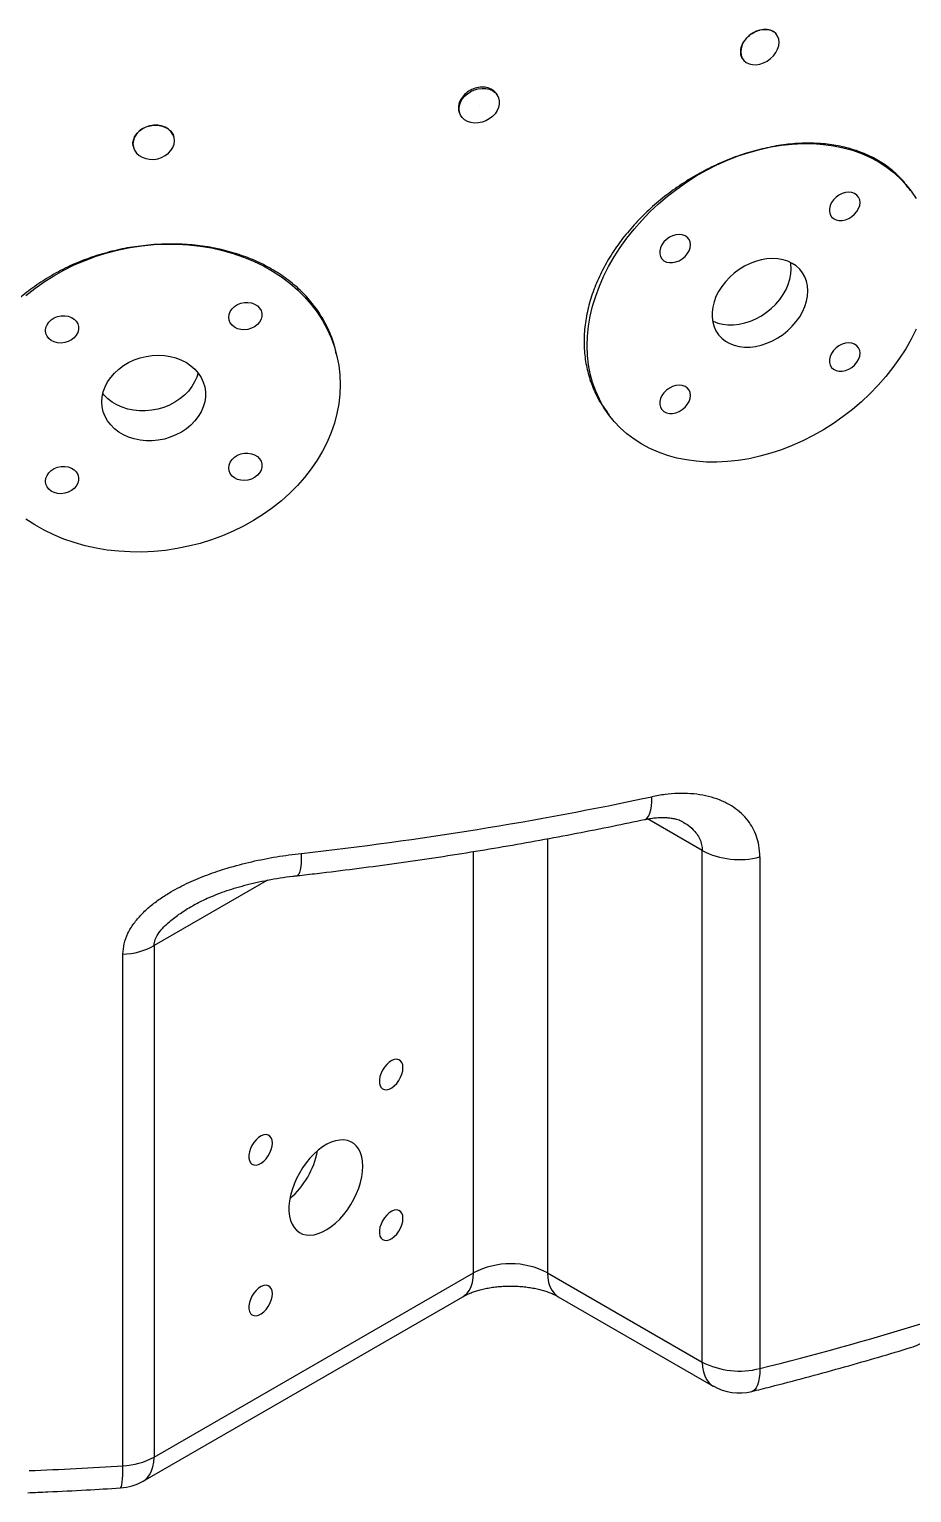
# Model space of a CAD drawing. Header units: millimetres. Extents: x 0 to 594, y 0 to 420.
# Drawn here: x 518.08 to 532.16, y 252.7 to 276.06 of the extents above; entities that cross this region are included whole.
import ezdxf

# ---------------------------------------------------------------- set-up
doc = ezdxf.new("R2010")
doc.units = ezdxf.units.MM

msp = doc.modelspace()

# ---------------------------------------------------------------- linework, layer by layer
at = {"color": 7, "linetype": 'Continuous', "lineweight": 25}
for p, q in [((530.0042, 275.9755), (530.0037, 275.9761)), ((529.4696, 275.5771), (529.4701, 275.5765)), ((525.558, 274.9876), (525.5485, 275.0068)), ((524.9488, 274.7156), (524.958, 274.6963)), ((520.3916, 274.3265), (520.3914, 274.3274)), ((519.7398, 274.1861), (519.74, 274.1853)), ((532.1406, 273.4887), (532.1025, 273.5397)), ((522.9977, 270.8088), (522.9825, 270.879)), ((527.2956, 269.9489), (527.3336, 269.8979)), ((528.8179, 254.7836), (528.8179, 262.949)), ((529.7371, 262.8474), (529.7371, 254.682)), ((520.0716, 261.4318), (520.0716, 253.2664)), ((519.5744, 253.1284), (519.5744, 261.2938)), ((520.0716, 253.2664), (525.1696, 256.2094)), ((526.3481, 256.2094), (528.8179, 254.7836)), ((519.899, 252.8849), (524.997, 255.8278)), ((526.5207, 255.8278), (528.9905, 254.4021))]:
    msp.add_line(p, q, dxfattribs=at)
at = {"color": 8, "linetype": 'Continuous', "lineweight": 25}
for p, q in [((528.8179, 262.949), (527.9429, 263.4541)), ((526.3481, 263.1382), (526.3481, 256.2094)), ((525.1696, 256.2094), (525.1696, 262.9344)), ((521.8836, 262.4778), (520.0716, 261.4318))]:
    msp.add_line(p, q, dxfattribs=at)
at = {"color": 7, "linetype": 'Continuous', "lineweight": 25, "flags": 128}
for points in [[(529.7371, 276.0482), (529.6774, 276.0281), (529.62, 275.9983), (529.5671, 275.96), (529.5207, 275.9146), (529.4826, 275.8639), (529.4543, 275.8098), (529.4369, 275.7544), (529.431, 275.6998), (529.4369, 275.6482), (529.4543, 275.6015), (529.4826, 275.5614), (529.5207, 275.5297), (529.5671, 275.5074), (529.62, 275.4954), (529.6774, 275.4942), (529.7371, 275.5038)], [(529.7371, 275.5038), (529.7968, 275.5239), (529.8542, 275.5537), (529.9072, 275.592), (529.9535, 275.6374), (529.9916, 275.6882), (530.0199, 275.7422), (530.0373, 275.7976), (530.0432, 275.8522), (530.0373, 275.9038), (530.0199, 275.9506), (529.9916, 275.9906), (529.9535, 276.0224), (529.9072, 276.0447), (529.8542, 276.0566), (529.7968, 276.0578), (529.7371, 276.0482)], [(524.9375, 274.7886), (524.9433, 274.841), (524.9605, 274.8935), (524.9885, 274.944), (525.0263, 274.9908), (525.0724, 275.0322), (525.1253, 275.0666), (525.1829, 275.0929), (525.2434, 275.1101), (525.3044, 275.1175), (525.3637, 275.1149), (525.4192, 275.1023), (525.4689, 275.0804), (525.5111, 275.0497), (525.5441, 275.0115), (525.5668, 274.9671), (525.5783, 274.9181), (525.5783, 274.8664), (525.5668, 274.8137), (525.5441, 274.7619), (525.5111, 274.713), (525.4689, 274.6688), (525.4192, 274.6307), (525.3637, 274.6002), (525.3044, 274.5784), (525.2434, 274.5661), (525.1829, 274.5636), (525.1253, 274.5712), (525.0724, 274.5886), (525.0263, 274.615), (524.9885, 274.6496), (524.9605, 274.6911), (524.9433, 274.738), (524.9375, 274.7886)], [(520.0658, 274.5281), (520.0013, 274.5182), (519.9392, 274.4982), (519.882, 274.4689), (519.8319, 274.4315), (519.7908, 274.3872), (519.7602, 274.338), (519.7414, 274.2856), (519.735, 274.232), (519.7414, 274.1794), (519.7602, 274.1297), (519.7908, 274.0848), (519.8319, 274.0465), (519.882, 274.0163), (519.9392, 273.9953), (520.0013, 273.9843), (520.0658, 273.9837)], [(520.0658, 273.9837), (520.1303, 273.9936), (520.1924, 274.0136), (520.2496, 274.0429), (520.2997, 274.0803), (520.3408, 274.1246), (520.3714, 274.1738), (520.3902, 274.2262), (520.3965, 274.2798), (520.3902, 274.3324), (520.3714, 274.3821), (520.3408, 274.427), (520.2997, 274.4653), (520.2496, 274.4955), (520.1924, 274.5165), (520.1303, 274.5275), (520.0658, 274.5281)], [(529.7371, 269.2437), (529.5641, 269.2055), (529.3918, 269.177), (529.2209, 269.1586), (529.052, 269.1501), (528.8858, 269.1517), (528.723, 269.1632), (528.5642, 269.1848), (528.41, 269.2163), (528.261, 269.2576), (528.1179, 269.3084), (527.9811, 269.3687), (527.8513, 269.4382), (527.729, 269.5165), (527.6145, 269.6034), (527.5084, 269.6986), (527.4112, 269.8017), (527.3231, 269.9122), (527.2445, 270.0298), (527.1758, 270.1539), (527.1172, 270.2841), (527.0689, 270.4199), (527.0311, 270.5607), (527.0041, 270.7059), (526.9878, 270.8551), (526.9823, 271.0075), (526.9878, 271.1627), (527.0041, 271.3199), (527.0311, 271.4787), (527.0689, 271.6383), (527.1172, 271.7981), (527.1758, 271.9574), (527.2445, 272.1158), (527.3231, 272.2725), (527.4112, 272.4268), (527.5084, 272.5783), (527.6145, 272.7263), (527.729, 272.8703), (527.8513, 273.0095), (527.9811, 273.1436), (528.1179, 273.272), (528.261, 273.3941), (528.41, 273.5095), (528.5642, 273.6178), (528.723, 273.7185), (528.8858, 273.8111), (529.052, 273.8954), (529.2209, 273.971), (529.3918, 274.0377), (529.5641, 274.095), (529.7371, 274.1429)], [(529.7371, 274.1429), (529.9101, 274.1812), (530.0824, 274.2096), (530.2533, 274.228), (530.4222, 274.2365), (530.5884, 274.235), (530.7512, 274.2234), (530.91, 274.2018), (531.0642, 274.1703), (531.2132, 274.1291), (531.3563, 274.0782), (531.4931, 274.0179), (531.6229, 273.9485), (531.7452, 273.8701), (531.8597, 273.7832), (531.9658, 273.688), (532.063, 273.5849), (532.1511, 273.4744), (532.2297, 273.3568)], [(531.3347, 273.2939), (531.329, 273.3393), (531.3121, 273.3797), (531.2848, 273.4132), (531.2484, 273.4384), (531.2045, 273.4539), (531.1553, 273.4591), (531.1031, 273.4537), (531.0502, 273.438), (530.9992, 273.4127), (530.9524, 273.379), (530.9121, 273.3384), (530.88, 273.293), (530.8578, 273.2447), (530.8464, 273.1959), (530.8464, 273.1488), (530.8578, 273.1056), (530.88, 273.0684), (530.9121, 273.0389), (530.9524, 273.0185), (530.9992, 273.0081), (531.0502, 273.0082), (531.1031, 273.0188), (531.1553, 273.0394), (531.2045, 273.0691), (531.2484, 273.1064), (531.2848, 273.1497), (531.3121, 273.1968), (531.329, 273.2457), (531.3347, 273.2939)], [(528.6293, 272.6204), (528.6235, 272.6658), (528.6066, 272.7062), (528.5793, 272.7397), (528.5429, 272.7648), (528.4991, 272.7804), (528.4499, 272.7855), (528.3976, 272.7802), (528.3448, 272.7644), (528.2937, 272.7391), (528.247, 272.7054), (528.2066, 272.6649), (528.1746, 272.6195), (528.1523, 272.5712), (528.1409, 272.5224), (528.1409, 272.4753), (528.1523, 272.4321), (528.1746, 272.3949), (528.2066, 272.3654), (528.247, 272.345), (528.2937, 272.3346), (528.3448, 272.3347), (528.3976, 272.3453), (528.4499, 272.3659), (528.4991, 272.3956), (528.5429, 272.4329), (528.5793, 272.4762), (528.6066, 272.5233), (528.6235, 272.5722), (528.6293, 272.6204)], [(518.0281, 271.8117), (518.1683, 271.9236), (518.3161, 272.0286), (518.4708, 272.1262), (518.6317, 272.2162), (518.7983, 272.2981), (518.97, 272.3716), (519.1459, 272.4365), (519.3255, 272.4924), (519.508, 272.5391), (519.6927, 272.5765), (519.8789, 272.6045), (520.0658, 272.6228)], [(520.0658, 272.6228), (520.2527, 272.6315), (520.4389, 272.6305), (520.6236, 272.6197), (520.8061, 272.5994), (520.9857, 272.5694), (521.1616, 272.53), (521.3332, 272.4813), (521.4999, 272.4234), (521.6608, 272.3567), (521.8155, 272.2814), (521.9633, 272.1978), (522.1035, 272.1061), (522.2358, 272.0069), (522.3594, 271.9004), (522.4741, 271.7871), (522.5792, 271.6674), (522.6744, 271.5418), (522.7593, 271.4108), (522.8335, 271.2749), (522.8969, 271.1347), (522.9491, 270.9907), (522.9898, 270.8435), (523.0191, 270.6936), (523.0367, 270.5417), (523.0426, 270.3883), (523.0367, 270.234), (523.0191, 270.0796), (522.9898, 269.9255), (522.9491, 269.7723), (522.8969, 269.6208), (522.8335, 269.4714), (522.7593, 269.3248), (522.6744, 269.1816), (522.5792, 269.0422), (522.4741, 268.9073), (522.3594, 268.7775), (522.2358, 268.6531), (522.1035, 268.5347), (521.9633, 268.4228), (521.8155, 268.3178), (521.6608, 268.2202), (521.4999, 268.1302), (521.3332, 268.0483), (521.1616, 267.9748), (520.9857, 267.9099), (520.8061, 267.854), (520.6236, 267.8073), (520.4389, 267.7698), (520.2527, 267.7419), (520.0658, 267.7236)], [(530.5023, 271.8838), (530.497, 271.9629), (530.4809, 272.0383), (530.4544, 272.1088), (530.4179, 272.1735), (530.3718, 272.2314), (530.3168, 272.2818), (530.2536, 272.3239), (530.1832, 272.3572), (530.1065, 272.3812), (530.0247, 272.3955), (529.9388, 272.3999), (529.8501, 272.3944), (529.7598, 272.3791), (529.6692, 272.3542), (529.5795, 272.3199), (529.492, 272.2769), (529.408, 272.2257), (529.3286, 272.167), (529.255, 272.1017), (529.1881, 272.0306), (529.1289, 271.9548), (529.0782, 271.8753), (529.0368, 271.7933), (529.0053, 271.7098), (528.984, 271.6262), (528.9732, 271.5435), (528.9732, 271.4628), (528.984, 271.3854), (529.0053, 271.3124), (529.0368, 271.2447), (529.0782, 271.1832), (529.1289, 271.129), (529.1881, 271.0827), (529.255, 271.0449), (529.3286, 271.0162), (529.408, 270.9971), (529.492, 270.9877), (529.5795, 270.9882), (529.6692, 270.9986), (529.7598, 271.0188), (529.8501, 271.0484), (529.9388, 271.0871), (530.0247, 271.1343), (530.1065, 271.1894), (530.1832, 271.2515), (530.2536, 271.3198), (530.3168, 271.3934), (530.3718, 271.4712), (530.4179, 271.5521), (530.4544, 271.6349), (530.4809, 271.7186), (530.497, 271.802), (530.5023, 271.8838)], [(528.9805, 271.4034), (528.991, 271.3983), (529.0646, 271.3696), (529.144, 271.3505), (529.228, 271.3411), (529.3155, 271.3416), (529.4052, 271.352), (529.4958, 271.3722), (529.5861, 271.4018), (529.6748, 271.4405), (529.7607, 271.4877), (529.8426, 271.5428), (529.9192, 271.6049), (529.9896, 271.6732), (530.0528, 271.7468), (530.1078, 271.8246), (530.1539, 271.9055), (530.1904, 271.9883), (530.2169, 272.072), (530.233, 272.1554), (530.2383, 272.2372)], [(530.2383, 272.2372), (530.233, 272.3163), (530.2298, 272.3366)], [(518.3395, 271.2513), (518.3456, 271.2986), (518.3639, 271.3445), (518.3934, 271.387), (518.4328, 271.424), (518.4801, 271.4539), (518.5333, 271.4752), (518.5897, 271.4869), (518.6469, 271.4884), (518.702, 271.4798), (518.7526, 271.4614), (518.7962, 271.4341), (518.8308, 271.3991), (518.8548, 271.3581), (518.8671, 271.313), (518.8671, 271.2659), (518.8548, 271.2191), (518.8308, 271.1746), (518.7962, 271.1346), (518.7526, 271.101), (518.702, 271.0753), (518.6469, 271.0587), (518.5897, 271.052), (518.5333, 271.0555), (518.4801, 271.0691), (518.4328, 271.0921), (518.3934, 271.1235), (518.3639, 271.1617), (518.3456, 271.205), (518.3395, 271.2513)], [(521.2629, 271.4626), (521.2691, 271.5098), (521.2874, 271.5558), (521.3169, 271.5982), (521.3562, 271.6353), (521.4036, 271.6651), (521.4567, 271.6864), (521.5132, 271.6981), (521.5703, 271.6997), (521.6255, 271.691), (521.676, 271.6726), (521.7196, 271.6453), (521.7543, 271.6103), (521.7783, 271.5693), (521.7906, 271.5242), (521.7906, 271.4772), (521.7783, 271.4303), (521.7543, 271.3858), (521.7196, 271.3458), (521.676, 271.3122), (521.6255, 271.2865), (521.5703, 271.2699), (521.5132, 271.2632), (521.4567, 271.2668), (521.4036, 271.2804), (521.3562, 271.3034), (521.3169, 271.3347), (521.2874, 271.3729), (521.2691, 271.4162), (521.2629, 271.4626)], [(532.2297, 271.2708), (532.1511, 271.1142), (532.063, 270.9598), (531.9658, 270.8083), (531.8597, 270.6603), (531.7452, 270.5163), (531.6229, 270.3771), (531.4931, 270.243), (531.3563, 270.1146), (531.2132, 269.9925), (531.0642, 269.8771), (530.91, 269.7688), (530.7512, 269.6682), (530.5884, 269.5755), (530.4222, 269.4912), (530.2533, 269.4156), (530.0824, 269.349), (529.9101, 269.2916), (529.7371, 269.2437)], [(531.3347, 270.8881), (531.329, 270.9335), (531.3121, 270.9739), (531.2848, 271.0075), (531.2484, 271.0326), (531.2045, 271.0481), (531.1553, 271.0533), (531.1031, 271.0479), (531.0502, 271.0322), (530.9992, 271.0069), (530.9524, 270.9732), (530.9121, 270.9327), (530.88, 270.8872), (530.8578, 270.8389), (530.8464, 270.7901), (530.8464, 270.743), (530.8578, 270.6999), (530.88, 270.6627), (530.9121, 270.6332), (530.9524, 270.6127), (530.9992, 270.6023), (531.0502, 270.6024), (531.1031, 270.6131), (531.1553, 270.6337), (531.2045, 270.6634), (531.2484, 270.7007), (531.2848, 270.7439), (531.3121, 270.7911), (531.329, 270.8399), (531.3347, 270.8881)], [(519.2389, 270.1135), (519.2447, 270.1944), (519.262, 270.275), (519.2907, 270.3541), (519.3302, 270.4308), (519.38, 270.5038), (519.4394, 270.5722), (519.5077, 270.6349), (519.5837, 270.6912), (519.6666, 270.7402), (519.755, 270.7813), (519.8478, 270.8138), (519.9437, 270.8374), (520.0413, 270.8516), (520.1392, 270.8563), (520.2361, 270.8514), (520.3306, 270.8369), (520.4214, 270.8132), (520.5072, 270.7805), (520.5868, 270.7392), (520.6591, 270.69), (520.723, 270.6336), (520.7778, 270.5707), (520.8225, 270.5022), (520.8566, 270.4291), (520.8796, 270.3524), (520.8912, 270.2731), (520.8912, 270.1925), (520.8796, 270.1116), (520.8566, 270.0316), (520.8225, 269.9536), (520.7778, 269.8786), (520.723, 269.8078), (520.6591, 269.7421), (520.5868, 269.6825), (520.5072, 269.6297), (520.4214, 269.5846), (520.3306, 269.5477), (520.2361, 269.5196), (520.1392, 269.5007), (520.0413, 269.4913), (519.9437, 269.4914), (519.8478, 269.5011), (519.755, 269.5202), (519.6666, 269.5485), (519.5837, 269.5855), (519.5077, 269.6308), (519.4394, 269.6837), (519.38, 269.7435), (519.3302, 269.8093), (519.2907, 269.8803), (519.262, 269.9553), (519.2447, 270.0334), (519.2389, 270.1135)], [(520.7733, 270.5765), (520.7531, 270.509), (520.719, 270.4309), (520.6743, 270.356), (520.6196, 270.2851), (520.5556, 270.2194), (520.4833, 270.1598), (520.4037, 270.1071), (520.3179, 270.0619), (520.2271, 270.0251), (520.1326, 269.997), (520.0357, 269.9781), (519.9378, 269.9686), (519.8402, 269.9687), (519.7443, 269.9784), (519.6515, 269.9975), (519.5631, 270.0258), (519.4802, 270.0629), (519.4042, 270.1082), (519.3359, 270.1611), (519.2765, 270.2209), (519.2548, 270.2473)], [(528.6293, 270.2146), (528.6235, 270.26), (528.6066, 270.3004), (528.5793, 270.334), (528.5429, 270.3591), (528.4991, 270.3746), (528.4499, 270.3798), (528.3976, 270.3744), (528.3448, 270.3587), (528.2937, 270.3334), (528.247, 270.2997), (528.2066, 270.2592), (528.1746, 270.2137), (528.1523, 270.1654), (528.1409, 270.1166), (528.1409, 270.0695), (528.1523, 270.0264), (528.1746, 269.9892), (528.2066, 269.9597), (528.247, 269.9392), (528.2937, 269.9288), (528.3448, 269.9289), (528.3976, 269.9395), (528.4499, 269.9602), (528.4991, 269.9898), (528.5429, 270.0272), (528.5793, 270.0704), (528.6066, 270.1176), (528.6235, 270.1664), (528.6293, 270.2146)], [(521.2629, 269.0568), (521.2691, 269.1041), (521.2874, 269.15), (521.3169, 269.1925), (521.3562, 269.2295), (521.4036, 269.2594), (521.4567, 269.2806), (521.5132, 269.2923), (521.5703, 269.2939), (521.6255, 269.2853), (521.676, 269.2669), (521.7196, 269.2396), (521.7543, 269.2046), (521.7783, 269.1636), (521.7906, 269.1185), (521.7906, 269.0714), (521.7783, 269.0245), (521.7543, 268.9801), (521.7196, 268.9401), (521.676, 268.9064), (521.6255, 268.8807), (521.5703, 268.8642), (521.5132, 268.8575), (521.4567, 268.861), (521.4036, 268.8746), (521.3562, 268.8976), (521.3169, 268.9289), (521.2874, 268.9672), (521.2691, 269.0105), (521.2629, 269.0568)], [(518.3395, 268.8456), (518.3456, 268.8928), (518.3639, 268.9388), (518.3934, 268.9813), (518.4328, 269.0183), (518.4801, 269.0481), (518.5333, 269.0694), (518.5897, 269.0811), (518.6469, 269.0827), (518.702, 269.0741), (518.7526, 269.0557), (518.7962, 269.0283), (518.8308, 268.9933), (518.8548, 268.9524), (518.8671, 268.9073), (518.8671, 268.8602), (518.8548, 268.8133), (518.8308, 268.7688), (518.7962, 268.7288), (518.7526, 268.6952), (518.702, 268.6695), (518.6469, 268.6529), (518.5897, 268.6462), (518.5333, 268.6498), (518.4801, 268.6634), (518.4328, 268.6864), (518.3934, 268.7177), (518.3639, 268.7559), (518.3456, 268.7992), (518.3395, 268.8456)], [(520.0658, 267.7236), (519.8789, 267.7149), (519.6927, 267.7159), (519.508, 267.7267), (519.3255, 267.747), (519.1459, 267.777), (518.97, 267.8164), (518.7983, 267.8651), (518.6317, 267.923), (518.4708, 267.9897), (518.3161, 268.065), (518.1683, 268.1486), (518.0281, 268.2403)], [(524.0428, 259.4836), (524.0384, 259.5278), (524.0254, 259.5649), (524.0044, 259.5932), (523.9763, 259.6111), (523.9426, 259.6181), (523.9047, 259.6136), (523.8644, 259.598), (523.8237, 259.572), (523.7844, 259.5367), (523.7484, 259.4939), (523.7173, 259.4454), (523.6927, 259.3937), (523.6755, 259.3411), (523.6668, 259.29), (523.6668, 259.243), (523.6755, 259.202), (523.6927, 259.1692), (523.7173, 259.146), (523.7484, 259.1334), (523.7844, 259.1322), (523.8237, 259.1422), (523.8644, 259.1632), (523.9047, 259.194), (523.9426, 259.2333), (523.9763, 259.2792), (524.0044, 259.3296), (524.0254, 259.3821), (524.0384, 259.4342), (524.0428, 259.4836)], [(521.9595, 258.2809), (521.9551, 258.3252), (521.942, 258.3623), (521.921, 258.3905), (521.893, 258.4085), (521.8592, 258.4154), (521.8213, 258.411), (521.7811, 258.3954), (521.7404, 258.3693), (521.7011, 258.334), (521.6651, 258.2912), (521.634, 258.2428), (521.6093, 258.191), (521.5922, 258.1384), (521.5834, 258.0874), (521.5834, 258.0403), (521.5922, 257.9994), (521.6093, 257.9665), (521.634, 257.9433), (521.6651, 257.9307), (521.7011, 257.9295), (521.7404, 257.9396), (521.7811, 257.9605), (521.8213, 257.9914), (521.8592, 258.0306), (521.893, 258.0766), (521.921, 258.1269), (521.942, 258.1794), (521.9551, 258.2315), (521.9595, 258.2809)], [(523.4018, 257.9107), (523.3977, 257.9888), (523.3853, 258.061), (523.365, 258.1263), (523.3368, 258.1838), (523.3013, 258.2328), (523.2589, 258.2724), (523.2103, 258.3022), (523.1561, 258.3217), (523.0971, 258.3306), (523.034, 258.3289), (522.9679, 258.3166), (522.8996, 258.2937), (522.83, 258.2607), (522.7602, 258.2181), (522.6912, 258.1663), (522.6239, 258.1062), (522.5592, 258.0385), (522.498, 257.9643), (522.4413, 257.8845), (522.3898, 257.8004), (522.3442, 257.713), (522.3052, 257.6236), (522.2733, 257.5335), (522.249, 257.4439), (522.2326, 257.3561), (522.2244, 257.2712), (522.2244, 257.1906), (522.2326, 257.1153), (522.249, 257.0464), (522.2733, 256.9849), (522.3052, 256.9316), (522.3442, 256.8872), (522.3898, 256.8525), (522.4413, 256.8278), (522.498, 256.8135), (522.5592, 256.8099), (522.6239, 256.8169), (522.6912, 256.8346), (522.7602, 256.8625), (522.83, 256.9004), (522.8996, 256.9477), (522.9679, 257.0038), (523.034, 257.0678), (523.0971, 257.1388), (523.1561, 257.216), (523.2103, 257.2981), (523.2589, 257.384), (523.3013, 257.4725), (523.3368, 257.5624), (523.365, 257.6524), (523.3853, 257.7413), (523.3977, 257.8278), (523.4018, 257.9107)], [(524.0428, 257.0778), (524.0384, 257.1221), (524.0254, 257.1592), (524.0044, 257.1874), (523.9763, 257.2054), (523.9426, 257.2123), (523.9047, 257.2079), (523.8644, 257.1923), (523.8237, 257.1662), (523.7844, 257.131), (523.7484, 257.0881), (523.7173, 257.0397), (523.6927, 256.988), (523.6755, 256.9353), (523.6668, 256.8843), (523.6668, 256.8372), (523.6755, 256.7963), (523.6927, 256.7634), (523.7173, 256.7402), (523.7484, 256.7277), (523.7844, 256.7264), (523.8237, 256.7365), (523.8644, 256.7574), (523.9047, 256.7883), (523.9426, 256.8276), (523.9763, 256.8735), (524.0044, 256.9238), (524.0254, 256.9763), (524.0384, 257.0285), (524.0428, 257.0778)], [(521.9595, 255.8751), (521.9551, 255.9194), (521.942, 255.9565), (521.921, 255.9847), (521.893, 256.0027), (521.8592, 256.0096), (521.8213, 256.0052), (521.7811, 255.9896), (521.7404, 255.9635), (521.7011, 255.9283), (521.6651, 255.8854), (521.634, 255.837), (521.6093, 255.7853), (521.5922, 255.7327), (521.5834, 255.6816), (521.5834, 255.6345), (521.5922, 255.5936), (521.6093, 255.5608), (521.634, 255.5375), (521.6651, 255.525), (521.7011, 255.5237), (521.7404, 255.5338), (521.7811, 255.5548), (521.8213, 255.5856), (521.8592, 255.6249), (521.893, 255.6708), (521.921, 255.7212), (521.942, 255.7736), (521.9551, 255.8258), (521.9595, 255.8751)]]:
    msp.add_lwpolyline(points, dxfattribs=at)
at = {"color": 8, "linetype": 'Continuous', "lineweight": 25, "flags": 128}
for points in [[(527.8987, 263.446), (527.9164, 263.4524), (527.9411, 263.472), (527.9627, 263.5031), (527.9807, 263.5453), (527.9951, 263.5978), (528.0055, 263.6601), (528.0118, 263.7311), (528.0139, 263.8098)], [(522.4213, 262.9049), (522.4202, 262.8264), (522.4167, 262.7558), (522.411, 262.6943), (522.4032, 262.6428), (522.3932, 262.602), (522.3814, 262.5725), (522.3679, 262.5547), (522.3554, 262.5491)], [(524.997, 255.8278), (525.0214, 255.8437), (525.0653, 255.8831), (525.1021, 255.9321), (525.1313, 255.9902), (525.1525, 256.0564), (525.1653, 256.1298), (525.1696, 256.2094)], [(526.3481, 256.2094), (526.3524, 256.1298), (526.3652, 256.0564), (526.3864, 255.9902), (526.4156, 255.9321), (526.4524, 255.8831), (526.4963, 255.8437), (526.5207, 255.8278)], [(528.8179, 254.7836), (528.8222, 254.7041), (528.835, 254.6307), (528.8562, 254.5644), (528.8854, 254.5064), (528.9222, 254.4573), (528.9661, 254.4179), (528.9905, 254.4021)], [(529.7371, 254.682), (529.7347, 254.6032), (529.7275, 254.532), (529.7157, 254.4695), (529.6993, 254.4164), (529.6787, 254.3737), (529.6541, 254.3419), (529.6259, 254.3215), (529.6084, 254.3151)], [(519.899, 252.8849), (519.9234, 252.9007), (519.9673, 252.9401), (520.0041, 252.9891), (520.0333, 253.0472), (520.0545, 253.1134), (520.0673, 253.1869), (520.0716, 253.2664)], [(519.5357, 252.7749), (519.5434, 252.7802), (519.5512, 252.7975), (519.5581, 252.8265), (519.5638, 252.867), (519.5684, 252.9182), (519.5717, 252.9795), (519.5737, 253.0499), (519.5744, 253.1284)]]:
    msp.add_lwpolyline(points, dxfattribs=at)
at = {"color": 7, "linetype": 'Continuous', "lineweight": 25}
msp.add_circle((525.2586, 274.8405), 0.000136, dxfattribs=at)
for centre, radius, start, end in [((516.1093, 319.6524), 57.0975, 276.34696, 282.03429), ((529.4104, 264.101), 1.2954, 242.78011, 284.60826), ((519.5215, 262.4497), 1.1571, 272.6205, 298.39162), ((521.3538, 258.4126), 1.3502, 310.93684, 349.06853), ((525.7588, 255.0763), 1.2772, 62.52429, 117.47575), ((517.5617, 303.6542), 50.463, 283.96178, 286.98826), ((531.9156, 255.8183), 0.8333, 287.00667, 299.99731), ((529.4104, 255.9356), 1.2954, 242.78011, 284.60826), ((529.4071, 255.1238), 0.8333, 240.00269, 283.97934), ((519.5215, 254.2843), 1.1571, 272.6205, 298.39162), ((515.6634, 314.1453), 61.1421, 272.26617, 273.667398), ((519.4824, 253.6066), 0.8333, 273.66832, 299.99731)]:
    msp.add_arc(centre, radius, start, end, dxfattribs=at)
for points, knots in [([(529.4719, 275.5791), (529.4678, 275.5831), (529.4432, 275.6066), (529.4278, 275.6718), (529.4325, 275.7647), (529.474, 275.8609), (529.5446, 275.9465), (529.636, 276.0145), (529.7038, 276.0371), (529.7371, 276.0482)], [0, 0, 0, 0, 0.0324651, 0.1945758, 0.3566764, 0.5187759, 0.6808806, 0.8429906, 1, 1, 1, 1]), ([(529.7371, 276.0482), (529.7382, 276.0485), (529.7735, 276.0571), (529.8441, 276.0637), (529.9323, 276.0389), (529.9872, 276.0062), (530.0008, 275.978), (530.0021, 275.9752)], [0, 0, 0, 0, 0.0101487, 0.3283975, 0.6466443, 0.9649067, 1, 1, 1, 1]), ([(525.5444, 275.0047), (525.5372, 275.0205), (525.5177, 275.063), (525.4502, 275.11), (525.3548, 275.139), (525.2461, 275.1358), (525.1381, 275.1019), (525.0423, 275.0406), (524.9705, 274.9591), (524.9334, 274.8775), (524.9297, 274.8273), (524.9283, 274.808)], [0, 0, 0, 0, 0.07177893, 0.19349742, 0.31521793, 0.43693283, 0.55864076, 0.68034953, 0.80206421, 0.92378373, 1, 1, 1, 1]), ([(524.9283, 274.808), (524.929, 274.7765), (524.9297, 274.743), (524.9486, 274.7177), (524.9497, 274.7162)], [0, 0, 0, 0, 0.94100934, 1, 1, 1, 1]), ([(519.7428, 274.187), (519.7406, 274.1928), (519.7274, 274.227), (519.7395, 274.2974), (519.7812, 274.3855), (519.8581, 274.4593), (519.9565, 274.5117), (520.0298, 274.5227), (520.0658, 274.5281)], [0, 0, 0, 0, 0.0391299, 0.2325158, 0.4259025, 0.6192917, 0.81269, 1, 1, 1, 1]), ([(520.0658, 274.5281), (520.067, 274.5282), (520.1052, 274.5308), (520.1807, 274.525), (520.2795, 274.4865), (520.352, 274.4217), (520.3861, 274.3639), (520.3899, 274.3305), (520.3903, 274.3272)], [0, 0, 0, 0, 0.0077015, 0.2491883, 0.490675, 0.7321732, 0.9736693, 1, 1, 1, 1]), ([(529.7371, 274.1429), (529.6323, 274.1139), (529.4227, 274.056), (529.1126, 273.933), (528.8111, 273.7855), (528.5219, 273.6137), (528.2467, 273.4193), (527.9898, 273.2036), (527.7539, 272.9697), (527.5421, 272.7201), (527.3584, 272.4571), (527.2045, 272.1841), (527.0824, 271.9047), (526.9953, 271.622), (526.9429, 271.3396), (526.926, 271.0611), (526.9462, 270.7901), (527.0012, 270.5296), (527.0922, 270.284), (527.1921, 270.09), (527.2724, 269.9867), (527.2995, 269.9519)], [0, 0, 0, 0, 0.0547497, 0.1094991, 0.1632694, 0.2172108, 0.2709819, 0.3248826, 0.3789548, 0.4328558, 0.4868942, 0.541105, 0.5951427, 0.6491107, 0.7032516, 0.757219, 0.8110175, 0.8649878, 0.9187867, 0.9725817, 1, 1, 1, 1]), ([(532.0986, 273.5368), (532.0768, 273.5676), (532.0078, 273.6651), (531.8608, 273.8034), (531.6614, 273.9508), (531.4348, 274.0684), (531.1869, 274.1575), (530.9198, 274.2166), (530.6365, 274.2446), (530.3408, 274.2415), (530.0397, 274.2104), (529.8368, 274.1652), (529.7371, 274.1429)], [0, 0, 0, 0, 0.0490086, 0.1550247, 0.2607055, 0.3667185, 0.4730691, 0.5790804, 0.6851038, 0.7914663, 0.8974876, 1, 1, 1, 1]), ([(520.0658, 272.6228), (519.9523, 272.6117), (519.7277, 272.5898), (519.3955, 272.5198), (519.0738, 272.4248), (518.7638, 272.3028), (518.4703, 272.1549), (518.1963, 271.9834), (517.9451, 271.79), (517.7208, 271.5759), (517.5256, 271.3443), (517.3621, 271.0979), (517.2336, 270.8389), (517.1408, 270.5711), (517.0843, 270.2976), (517.0685, 270.0221), (517.0807, 269.791), (517.1126, 269.655), (517.1234, 269.6087)], [0, 0, 0, 0, 0.06550637, 0.12965472, 0.19400745, 0.25815703, 0.32238738, 0.38682182, 0.45105305, 0.51548465, 0.58012133, 0.64455199, 0.70899126, 0.77363653, 0.83807452, 0.90231398, 0.96675879, 1, 1, 1, 1]), ([(522.9776, 270.878), (522.97, 270.918), (522.9456, 271.0463), (522.8661, 271.2521), (522.7406, 271.4916), (522.58, 271.7136), (522.3885, 271.9167), (522.1668, 272.0976), (521.9188, 272.2551), (521.6473, 272.3874), (521.3548, 272.4923), (521.0459, 272.5697), (520.7252, 272.6178), (520.3972, 272.6384), (520.1763, 272.628), (520.0658, 272.6228)], [0, 0, 0, 0, 0.0362708, 0.11649, 0.1966999, 0.277165, 0.3573761, 0.4377669, 0.5184128, 0.5988029, 0.6793137, 0.7600818, 0.8405909, 0.9202955, 1, 1, 1, 1]), ([(529.7371, 262.8474), (529.734, 262.9096), (529.7285, 263.0228), (529.6867, 263.1753), (529.629, 263.3076), (529.549, 263.4319), (529.4458, 263.5447), (529.3203, 263.6439), (529.1745, 263.7272), (529.009, 263.7919), (528.8264, 263.837), (528.6329, 263.8614), (528.4312, 263.8646), (528.2241, 263.8493), (528.0839, 263.823), (528.0139, 263.8098)], [0, 0, 0, 0, 0.08340863, 0.15186718, 0.22059446, 0.28907511, 0.36423101, 0.43969933, 0.51490114, 0.59554605, 0.67650187, 0.75719417, 0.83803777, 0.91913403, 1, 1, 1, 1]), ([(522.3554, 262.5491), (522.461, 262.5611), (522.7669, 262.5958), (523.2714, 262.6579), (523.8681, 262.7373), (524.4624, 262.8228), (525.0541, 262.9142), (525.6431, 263.0116), (526.2291, 263.1148), (526.812, 263.2241), (527.3688, 263.3342), (527.7297, 263.4103), (527.8987, 263.446)], [0, 0, 0, 0, 0.0560536, 0.162324, 0.2686001, 0.3748816, 0.481169, 0.5874635, 0.6937645, 0.800073, 0.9063891, 1, 1, 1, 1]), ([(527.8982, 263.4447), (527.9162, 263.4487), (527.9664, 263.4597), (528.0455, 263.4704), (528.1335, 263.4774), (528.2143, 263.478), (528.287, 263.4734), (528.3507, 263.4644), (528.4049, 263.4521), (528.4482, 263.4382), (528.4795, 263.4251), (528.4951, 263.4165), (528.5029, 263.4122)], [0, 0, 0, 0, 0.0648127, 0.1803645, 0.2937512, 0.4044286, 0.5121698, 0.6171602, 0.7200842, 0.8222304, 0.9111516, 1, 1, 1, 1]), ([(519.5744, 261.2938), (519.5786, 261.3504), (519.587, 261.4637), (519.6499, 261.6301), (519.7444, 261.7866), (519.8661, 261.9314), (520.0089, 262.0637), (520.1675, 262.1836), (520.3711, 262.3126), (520.624, 262.4434), (520.9267, 262.5683), (521.2625, 262.68), (521.6292, 262.7759), (522.0246, 262.8546), (522.2892, 262.8882), (522.4213, 262.9049)], [0, 0, 0, 0, 0.0567061, 0.11346, 0.1700229, 0.2266522, 0.2834384, 0.3404453, 0.3973439, 0.4873451, 0.5776839, 0.6678701, 0.7784704, 0.8893098, 1, 1, 1, 1]), ([(520.6845, 262.0673), (520.6903, 262.0708), (520.7287, 262.0939), (520.8076, 262.1345), (520.9241, 262.19), (521.0549, 262.2449), (521.1987, 262.2984), (521.3544, 262.3491), (521.5212, 262.3965), (521.6988, 262.4401), (521.8867, 262.4796), (522.0827, 262.5135), (522.2401, 262.5366), (522.3313, 262.546), (522.3553, 262.5484)], [0, 0, 0, 0, 0.0121404, 0.0800172, 0.1543512, 0.235584, 0.3232157, 0.4159931, 0.5141963, 0.6179274, 0.72711, 0.8414044, 0.9581591, 1, 1, 1, 1]), ([(524.997, 255.8278), (525.0049, 255.8323), (525.0276, 255.8451), (525.0719, 255.8668), (525.1321, 255.8921), (525.2005, 255.9164), (525.2765, 255.9387), (525.3592, 255.9583), (525.4475, 255.9746), (525.5403, 255.987), (525.6363, 255.9951), (525.7343, 255.9987), (525.8328, 255.9975), (525.9305, 255.9916), (526.0259, 255.9812), (526.1176, 255.9665), (526.2043, 255.9481), (526.2849, 255.9264), (526.3583, 255.9024), (526.4234, 255.8768), (526.4782, 255.8515), (526.5072, 255.8354), (526.5207, 255.8278)], [0, 0, 0, 0, 0.0262504, 0.0745787, 0.1235124, 0.1732945, 0.2239203, 0.2753327, 0.3274363, 0.3801135, 0.4332287, 0.4866414, 0.5402034, 0.5937551, 0.6471138, 0.7001385, 0.7526945, 0.8046637, 0.8559489, 0.9064838, 0.9562534, 1, 1, 1, 1]), ([(529.6084, 254.3151), (529.7073, 254.3399), (529.9939, 254.4118), (530.4648, 254.5351), (531.0196, 254.6867), (531.5602, 254.8413), (531.939, 254.9541), (532.1349, 255.0139), (532.1593, 255.0214)], [0, 0, 0, 0, 0.1143831, 0.3312971, 0.5482305, 0.7651854, 0.9707461, 1, 1, 1, 1]), ([(518.0571, 252.6983), (518.1644, 252.7027), (518.4751, 252.7156), (518.9683, 252.7401), (519.3534, 252.7637), (519.5357, 252.7749)], [0, 0, 0, 0, 0.2174128, 0.629563, 1, 1, 1, 1])]:
    msp.add_open_spline(points, degree=3, knots=knots, dxfattribs=at)
at = {"color": 8, "linetype": 'Continuous', "lineweight": 25}
for points, knots in [([(528.5018, 263.4104), (528.5323, 263.3927), (528.6078, 263.3489), (528.6924, 263.2677), (528.7588, 263.1758), (528.7916, 263.1031), (528.8132, 263.0272), (528.816, 262.9804), (528.8179, 262.949)], [0, 0, 0, 0, 0.16756, 0.4140083, 0.5804357, 0.751234, 0.8331994, 1, 1, 1, 1]), ([(520.0716, 261.4318), (520.0756, 261.4644), (520.083, 261.525), (520.1349, 261.62), (520.2052, 261.7097), (520.3175, 261.8189), (520.4679, 261.934), (520.6008, 262.021), (520.6748, 262.0612), (520.6849, 262.0666)], [0, 0, 0, 0, 0.1230102, 0.2284225, 0.3612163, 0.4945311, 0.7286214, 0.9633181, 1, 1, 1, 1])]:
    msp.add_open_spline(points, degree=3, knots=knots, dxfattribs=at)

doc.saveas('drawing.dxf')
